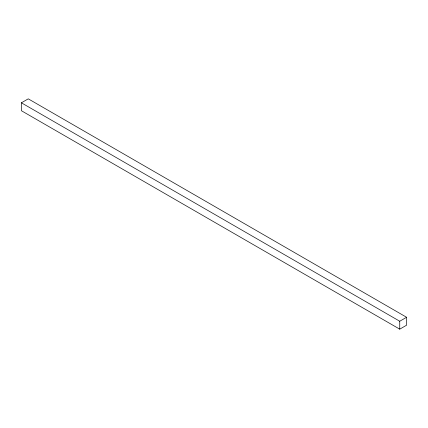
<?xml version="1.0" encoding="UTF-8"?>
<svg xmlns="http://www.w3.org/2000/svg" width="428" height="428" viewBox="0 0 428 428"><rect width="100%" height="100%" fill="white"/><g stroke="black" fill="none" stroke-linecap="round" stroke-linejoin="round"><path stroke-width="0.64" d="M21.4 102.806L28.259 98.841L406.6 317.276L406.6 325.194L399.741 329.159L21.4 110.724L21.4 102.806L399.741 321.235L406.6 317.276M399.741 321.235L399.741 329.159"/></g></svg>
